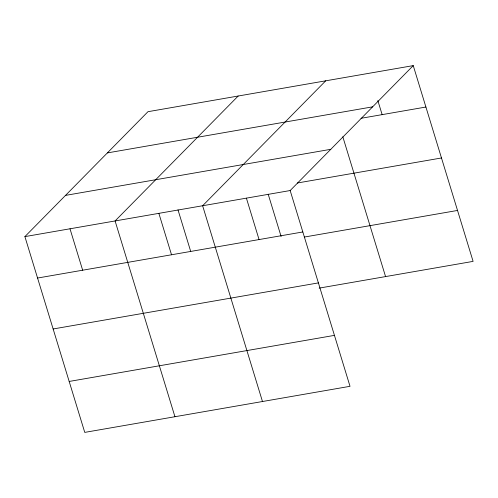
<?xml version="1.0" encoding="UTF-8"?>
<svg xmlns="http://www.w3.org/2000/svg" width="498" height="498" viewBox="0 0 498 498"><rect width="100%" height="100%" fill="white"/><g stroke="black" fill="none" stroke-linecap="round" stroke-linejoin="round"><path stroke-width="0.75" d="M413.247 65.612L290.166 190.541L350.019 386.311L84.753 432.389L24.9 236.618L147.981 111.689L413.247 65.612L473.1 261.382L319.156 288.124M238.175 96.027L115.088 220.95L174.941 416.72M325.711 80.819L202.63 205.749L262.477 401.513M107.363 152.917L372.629 106.84M361.013 118.306L425.908 107.033M65.518 195.39L330.784 149.313M297.35 183.003L441.483 157.972M24.9 236.618L290.166 190.541M37.562 278.04L302.828 231.962M304.334 237.054L457.525 210.449M53.137 328.973L318.403 282.895M69.178 381.449L334.444 335.372M377.845 100.584L382.14 114.64M342.823 136.794L385.564 276.589M268.192 194.208L281.115 236.488M246.398 198.142L259.06 239.563M177.998 209.876L190.703 251.422M158.862 213.349L171.524 254.771M69.994 228.787L82.656 270.202"/></g></svg>
